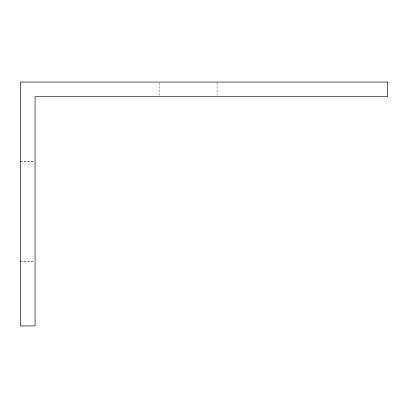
<?xml version="1.0" encoding="UTF-8"?>
<svg xmlns="http://www.w3.org/2000/svg" width="408" height="408" viewBox="0 0 408 408"><rect width="100%" height="100%" fill="white"/><g stroke="black" fill="none" stroke-linecap="round" stroke-linejoin="round"><path stroke-width="0.31" stroke-dasharray="2.04 1.53" d="M20.4 161.379L34.461 161.379M20.4 161.568L34.461 161.568M20.4 261.1L34.461 261.1M20.4 261.288L34.461 261.288M217.066 82.671L217.066 96.727M159.304 82.671L159.304 96.727"/><path stroke-width="0.61" d="M387.6 82.059L20.4 82.059L20.4 325.941L35.068 325.941L35.068 96.727L387.6 96.727L387.6 82.059"/></g></svg>
